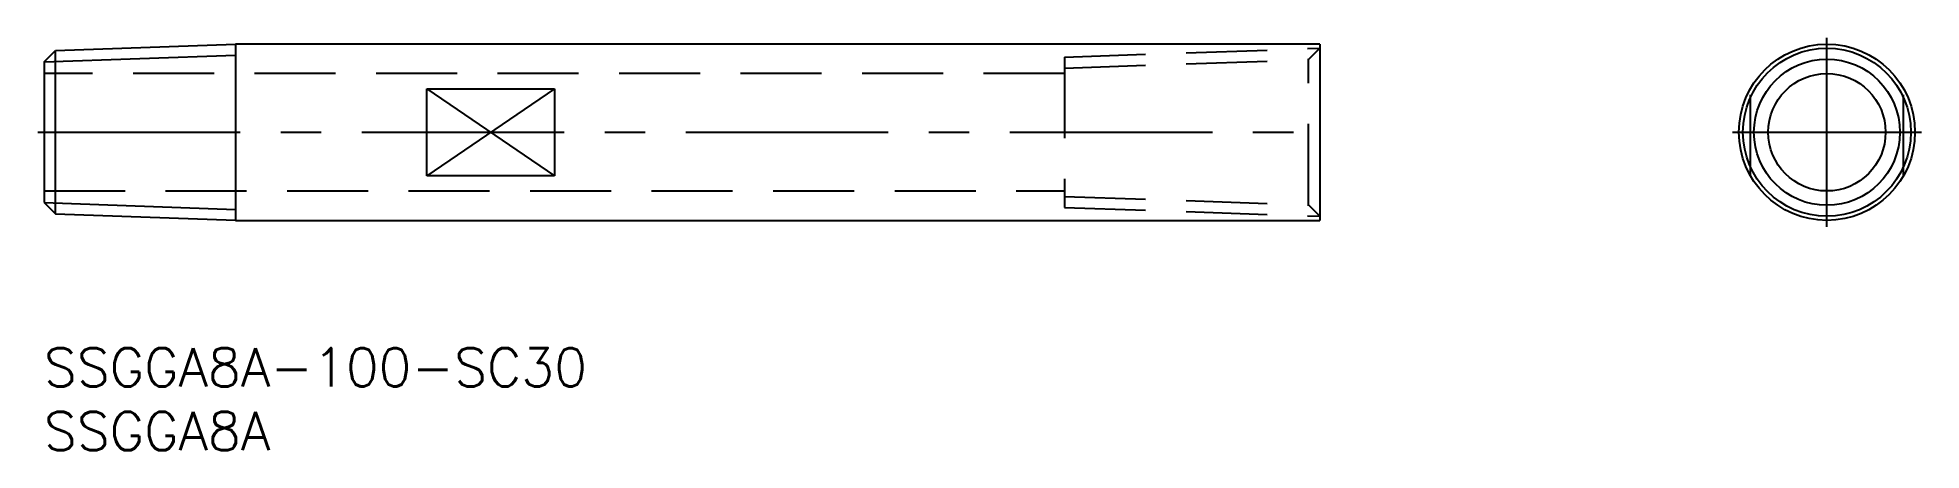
# Model space of a CAD drawing. Extents: x -1 to 147, y -8 to 24.
import ezdxf

# ---------------------------------------------------------------- set-up
doc = ezdxf.new("R2010")
doc.units = 0
doc.header["$LTSCALE"] = 0.5
doc.linetypes.add('CENTER', pattern=[50.8, 31.75, -6.35, 6.35, -6.35])
doc.linetypes.add('DASHED', pattern=[19.05, 12.7, -6.35])
for name, color, linetype in [('MSM_CENTER', 1, 'CENTER'), ('MSM_CONTINUOUS', 7, 'CONTINUOUS'), ('MSM_DASHED', 4, 'DASHED'), ('MSM_NARROW', 5, 'CONTINUOUS'), ('MSM_PART_NUMBER', 7, 'CONTINUOUS')]:
    doc.layers.add(name, color=color, linetype=linetype)
doc.styles.get("Standard").update_dxf_attribs({"font": 'txt.shx', "height": 3, "bigfont": 'bigfont.shx'})

# ---------------------------------------------------------------- blocks, each defined once
blk = doc.blocks.new('*U19')
at = {"layer": 'MSM_PART_NUMBER'}
blk.add_text('SSGGA8A-100-SC30', height=3, dxfattribs=at).set_placement((0, -3))
blk = doc.blocks.new('*U20')
at = {"layer": 'MSM_PART_NUMBER'}
blk.add_text('SSGGA8A', height=3, dxfattribs=at).set_placement((0, -8))

msp = doc.modelspace()

# ---------------------------------------------------------------- linework, layer by layer
at = {"layer": 'MSM_CENTER'}
for p, q in [((139.75, 9.5), (139.75, 24.3)), ((-0.5, 16.9), (100.5, 16.9)), ((132.35, 16.9), (147.15, 16.9))]:
    msp.add_line(p, q, dxfattribs=at)
at = {"layer": 'MSM_CONTINUOUS'}
for p, q in [((0.89, 23.3), (15, 23.79)), ((15, 23.8), (15, 10)), ((100, 23.8), (15, 23.8)), ((100, 23.8), (100, 10)), ((0, 22.41), (0.89, 23.3)), ((0, 22.41), (0, 11.39)), ((0.89, 10.5), (0.89, 23.3)), ((30, 13.49), (30, 20.31)), ((30, 20.31), (40, 20.31)), ((40, 20.31), (40, 13.49)), ((40, 13.49), (30, 13.49)), ((0, 11.39), (0.89, 10.5)), ((0.89, 10.5), (15, 10.01)), ((15, 10), (100, 10))]:
    msp.add_line(p, q, dxfattribs=at)
for radius in [6.9, 5.72, 4.6]:
    msp.add_circle((139.75, 16.9), radius, dxfattribs=at)
at = {"layer": 'MSM_DASHED'}
for p, q in [((80, 22.78), (100, 23.48)), ((80, 22.78), (80, 11.02)), ((80, 21.92), (99.11, 22.59)), ((99.11, 22.59), (100, 23.48)), ((99.11, 11.21), (99.11, 22.59)), ((80, 21.5), (0, 21.5)), ((133.75, 13.49), (133.75, 20.31)), ((145.75, 13.49), (145.75, 20.31)), ((0, 12.3), (80, 12.3)), ((80, 11.88), (99.11, 11.21)), ((80, 11.02), (100, 10.32)), ((99.11, 11.21), (100, 10.32))]:
    msp.add_line(p, q, dxfattribs=at)
at = {"layer": 'MSM_NARROW'}
for p, q in [((0, 22.41), (15, 22.94)), ((30, 20.31), (40, 13.49)), ((40, 20.31), (30, 13.49)), ((0, 11.39), (15, 10.86))]:
    msp.add_line(p, q, dxfattribs=at)
msp.add_circle((139.75, 16.9), 6.58, dxfattribs=at)

# ---------------------------------------------------------------- block references
at = {"layer": 'MSM_CONTINUOUS'}
for name in ['*U19', '*U20']:
    msp.add_blockref(name, (0, 0), dxfattribs=at)

doc.saveas('drawing.dxf')
